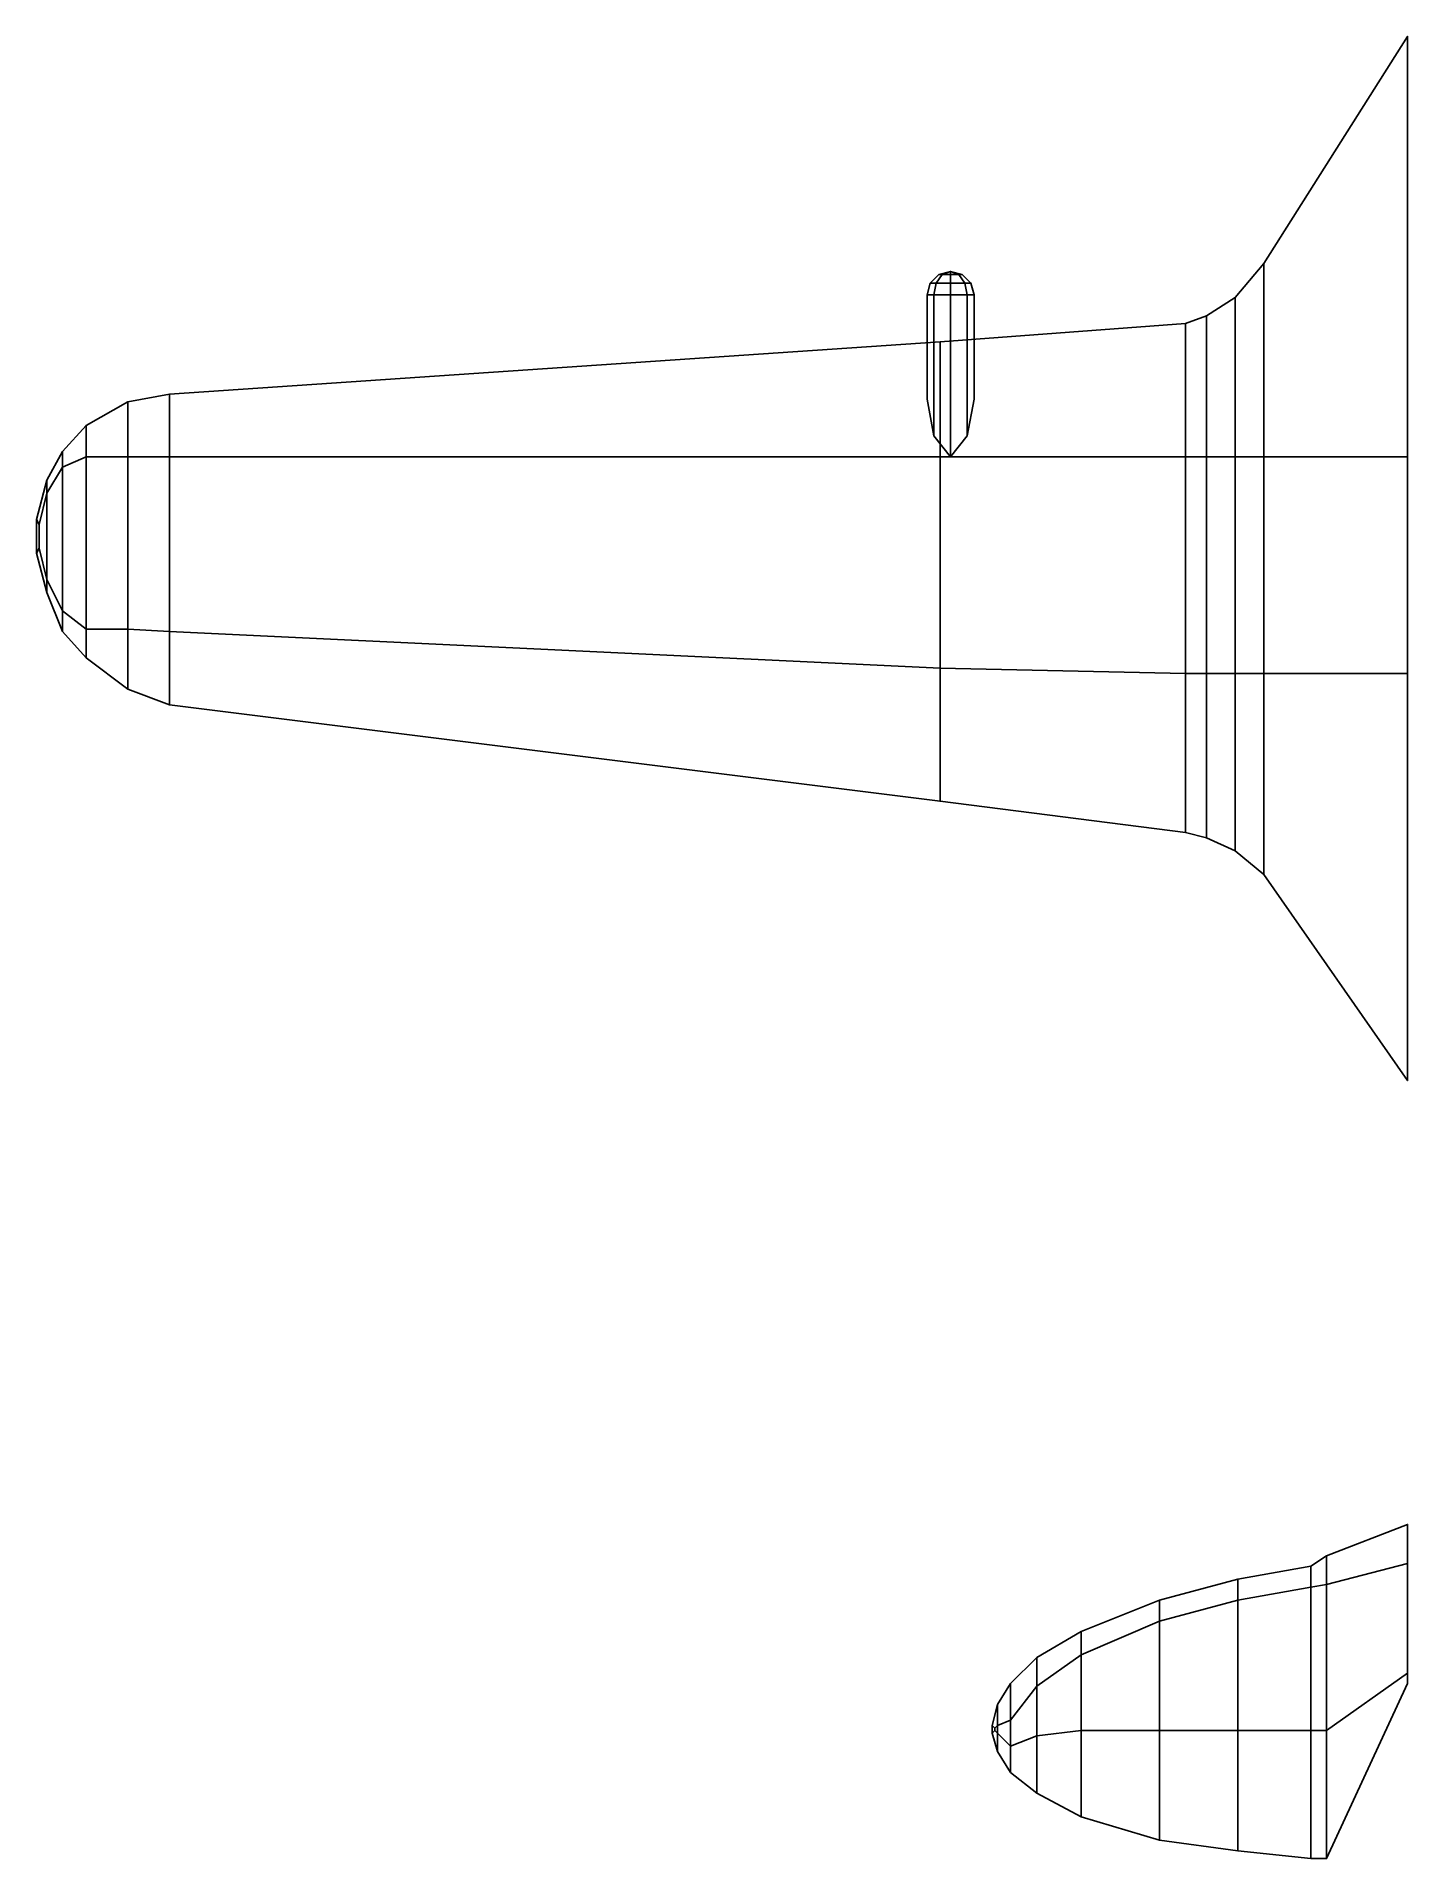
# Model space of a CAD drawing. Extents: x -5.25 to 0, y -3.67 to 3.31.
import ezdxf

# ---------------------------------------------------------------- set-up
doc = ezdxf.new("R2010")
doc.units = 0
doc.layers.add('WING1', color=5, linetype='CONTINUOUS')

msp = doc.modelspace()

# ---------------------------------------------------------------- linework, layer by layer
at = {"layer": 'WING1'}
for points in [[(-0.55, 1.7, -0.18), (0, 1.7, -0.08), (0, 3.31, -0.29), (-0.55, 2.44, -0.43)], [(-0.55, 2.44, -0.43), (0, 3.31, -0.29), (0, 1.7, -0.65), (-0.55, 1.7, -0.64)], [(-1.795, 2.3979, -0.31), (-1.8279, 2.365, -0.31), (-1.8051, 2.365, -0.2549), (-1.7818, 2.3979, -0.2782)], [(-1.7818, 2.3979, -0.3418), (-1.8051, 2.365, -0.3651), (-1.8279, 2.365, -0.31), (-1.795, 2.3979, -0.31)], [(-1.7818, 2.3979, -0.2782), (-1.8051, 2.365, -0.2549), (-1.75, 2.365, -0.2321), (-1.75, 2.3979, -0.265)], [(-1.75, 2.3979, -0.355), (-1.75, 2.365, -0.3879), (-1.8051, 2.365, -0.3651), (-1.7818, 2.3979, -0.3418)], [(-1.75, 2.41, -0.31), (-1.795, 2.3979, -0.31), (-1.7818, 2.3979, -0.2782), (-1.75, 2.41, -0.31)], [(-1.75, 2.41, -0.31), (-1.7818, 2.3979, -0.3418), (-1.795, 2.3979, -0.31), (-1.75, 2.41, -0.31)], [(-1.75, 2.41, -0.31), (-1.7818, 2.3979, -0.2782), (-1.75, 2.3979, -0.265), (-1.75, 2.41, -0.31)], [(-1.75, 2.41, -0.31), (-1.75, 2.3979, -0.355), (-1.7818, 2.3979, -0.3418), (-1.75, 2.41, -0.31)], [(-1.75, 2.41, -0.31), (-1.75, 2.3979, -0.265), (-1.7182, 2.3979, -0.2782), (-1.75, 2.41, -0.31)], [(-1.75, 2.41, -0.31), (-1.7182, 2.3979, -0.2782), (-1.705, 2.3979, -0.31), (-1.75, 2.41, -0.31)], [(-1.75, 2.41, -0.31), (-1.705, 2.3979, -0.31), (-1.7182, 2.3979, -0.3418), (-1.75, 2.41, -0.31)], [(-1.75, 2.41, -0.31), (-1.7182, 2.3979, -0.3418), (-1.75, 2.3979, -0.355), (-1.75, 2.41, -0.31)], [(-1.75, 2.3979, -0.265), (-1.75, 2.365, -0.2321), (-1.6949, 2.365, -0.2549), (-1.7182, 2.3979, -0.2782)], [(-1.7182, 2.3979, -0.3418), (-1.6949, 2.365, -0.3651), (-1.75, 2.365, -0.3879), (-1.75, 2.3979, -0.355)], [(-1.7182, 2.3979, -0.2782), (-1.6949, 2.365, -0.2549), (-1.6721, 2.365, -0.31), (-1.705, 2.3979, -0.31)], [(-1.705, 2.3979, -0.31), (-1.6721, 2.365, -0.31), (-1.6949, 2.365, -0.3651), (-1.7182, 2.3979, -0.3418)], [(-0.66, 1.7, -0.2), (-0.55, 1.7, -0.18), (-0.55, 2.44, -0.43), (-0.66, 2.31, -0.45)], [(-0.66, 2.31, -0.45), (-0.55, 2.44, -0.43), (-0.55, 1.7, -0.64), (-0.66, 1.7, -0.64)], [(-1.8279, 2.365, -0.31), (-1.84, 2.32, -0.31), (-1.8136, 2.32, -0.2464), (-1.8051, 2.365, -0.2549)], [(-1.8051, 2.365, -0.3651), (-1.8136, 2.32, -0.3736), (-1.84, 2.32, -0.31), (-1.8279, 2.365, -0.31)], [(-1.8136, 2.32, -0.2464), (-1.84, 2.32, -0.31), (-1.84, 1.92, -0.31), (-1.8136, 1.78, -0.2464)], [(-1.84, 2.32, -0.31), (-1.8136, 2.32, -0.3736), (-1.8136, 1.78, -0.3736), (-1.84, 1.92, -0.31)], [(-1.8051, 2.365, -0.2549), (-1.8136, 2.32, -0.2464), (-1.75, 2.32, -0.22), (-1.75, 2.365, -0.2321)], [(-1.75, 2.365, -0.3879), (-1.75, 2.32, -0.4), (-1.8136, 2.32, -0.3736), (-1.8051, 2.365, -0.3651)], [(-1.75, 2.32, -0.22), (-1.8136, 2.32, -0.2464), (-1.8136, 1.78, -0.2464), (-1.75, 1.7, -0.22)], [(-1.8136, 2.32, -0.3736), (-1.75, 2.32, -0.4), (-1.75, 1.7, -0.4), (-1.8136, 1.78, -0.3736)], [(-1.75, 2.365, -0.2321), (-1.75, 2.32, -0.22), (-1.6864, 2.32, -0.2464), (-1.6949, 2.365, -0.2549)], [(-1.6949, 2.365, -0.3651), (-1.6864, 2.32, -0.3736), (-1.75, 2.32, -0.4), (-1.75, 2.365, -0.3879)], [(-1.6864, 2.32, -0.2464), (-1.75, 2.32, -0.22), (-1.75, 1.7, -0.22), (-1.6864, 1.78, -0.2464)], [(-1.75, 2.32, -0.4), (-1.6864, 2.32, -0.3736), (-1.6864, 1.78, -0.3736), (-1.75, 1.7, -0.4)], [(-1.6949, 2.365, -0.2549), (-1.6864, 2.32, -0.2464), (-1.66, 2.32, -0.31), (-1.6721, 2.365, -0.31)], [(-1.6721, 2.365, -0.31), (-1.66, 2.32, -0.31), (-1.6864, 2.32, -0.3736), (-1.6949, 2.365, -0.3651)], [(-1.66, 2.32, -0.31), (-1.6864, 2.32, -0.2464), (-1.6864, 1.78, -0.2464), (-1.66, 1.92, -0.31)], [(-1.6864, 2.32, -0.3736), (-1.66, 2.32, -0.31), (-1.66, 1.92, -0.31), (-1.6864, 1.78, -0.3736)], [(-0.77, 1.7, -0.23), (-0.66, 1.7, -0.2), (-0.66, 2.31, -0.45), (-0.77, 2.24, -0.46)], [(-0.77, 2.24, -0.46), (-0.66, 2.31, -0.45), (-0.66, 1.7, -0.64), (-0.77, 1.7, -0.63)], [(-0.85, 1.7, -0.24), (-0.77, 1.7, -0.23), (-0.77, 2.24, -0.46), (-0.85, 2.21, -0.46)], [(-0.85, 2.21, -0.46), (-0.77, 2.24, -0.46), (-0.77, 1.7, -0.63), (-0.85, 1.7, -0.62)], [(-1.79, 1.7, -0.21), (-0.85, 1.7, -0.24), (-0.85, 2.21, -0.46), (-1.79, 2.14, -0.39)], [(-1.79, 2.14, -0.39), (-0.85, 2.21, -0.46), (-0.85, 1.7, -0.62), (-1.79, 1.7, -0.53)], [(-4.74, 1.7, -0.1), (-1.79, 1.7, -0.21), (-1.79, 2.14, -0.39), (-4.74, 1.94, -0.17)], [(-4.74, 1.94, -0.17), (-1.79, 2.14, -0.39), (-1.79, 1.7, -0.53), (-4.74, 1.7, -0.24)], [(-5.06, 1.7, -0.08), (-4.9, 1.7, -0.09), (-4.9, 1.91, -0.16), (-5.06, 1.82, -0.15)], [(-5.06, 1.82, -0.15), (-4.9, 1.91, -0.16), (-4.9, 1.7, -0.22), (-5.06, 1.7, -0.2)], [(-4.9, 1.7, -0.09), (-4.74, 1.7, -0.1), (-4.74, 1.94, -0.17), (-4.9, 1.91, -0.16)], [(-4.9, 1.91, -0.16), (-4.74, 1.94, -0.17), (-4.74, 1.7, -0.24), (-4.9, 1.7, -0.22)], [(-5.15, 1.66, -0.09), (-5.06, 1.7, -0.08), (-5.06, 1.82, -0.15), (-5.15, 1.72, -0.14)], [(-5.15, 1.72, -0.14), (-5.06, 1.82, -0.15), (-5.06, 1.7, -0.2), (-5.15, 1.66, -0.19)], [(-5.21, 1.56, -0.1), (-5.15, 1.66, -0.09), (-5.15, 1.72, -0.14), (-5.21, 1.61, -0.13)], [(-5.21, 1.61, -0.13), (-5.15, 1.72, -0.14), (-5.15, 1.66, -0.19), (-5.21, 1.56, -0.17)], [(-5.15, 1.11, -0.09), (-5.06, 1.04, -0.08), (-5.06, 1.7, -0.08), (-5.15, 1.66, -0.09)], [(-5.06, 1.7, -0.2), (-5.06, 1.04, -0.2), (-5.15, 1.11, -0.19), (-5.15, 1.66, -0.19)], [(-5.06, 1.04, -0.08), (-4.9, 1.04, -0.09), (-4.9, 1.7, -0.09), (-5.06, 1.7, -0.08)], [(-4.9, 1.7, -0.22), (-4.9, 1.04, -0.22), (-5.06, 1.04, -0.2), (-5.06, 1.7, -0.2)], [(-4.9, 1.04, -0.09), (-4.74, 1.03, -0.1), (-4.74, 1.7, -0.1), (-4.9, 1.7, -0.09)], [(-4.74, 1.7, -0.24), (-4.74, 1.03, -0.24), (-4.9, 1.04, -0.22), (-4.9, 1.7, -0.22)], [(-4.74, 1.03, -0.1), (-1.79, 0.89, -0.21), (-1.79, 1.7, -0.21), (-4.74, 1.7, -0.1)], [(-1.79, 1.7, -0.53), (-1.79, 0.89, -0.53), (-4.74, 1.03, -0.24), (-4.74, 1.7, -0.24)], [(-1.79, 0.89, -0.21), (-0.85, 0.87, -0.24), (-0.85, 1.7, -0.24), (-1.79, 1.7, -0.21)], [(-0.85, 1.7, -0.62), (-0.85, 0.87, -0.62), (-1.79, 0.89, -0.53), (-1.79, 1.7, -0.53)], [(-0.85, 0.87, -0.24), (-0.77, 0.87, -0.23), (-0.77, 1.7, -0.23), (-0.85, 1.7, -0.24)], [(-0.77, 1.7, -0.63), (-0.77, 0.87, -0.63), (-0.85, 0.87, -0.62), (-0.85, 1.7, -0.62)], [(-0.77, 0.87, -0.23), (-0.66, 0.87, -0.2), (-0.66, 1.7, -0.2), (-0.77, 1.7, -0.23)], [(-0.66, 1.7, -0.64), (-0.66, 0.87, -0.64), (-0.77, 0.87, -0.63), (-0.77, 1.7, -0.63)], [(-0.66, 0.87, -0.2), (-0.55, 0.87, -0.18), (-0.55, 1.7, -0.18), (-0.66, 1.7, -0.2)], [(-0.55, 1.7, -0.64), (-0.55, 0.87, -0.64), (-0.66, 0.87, -0.64), (-0.66, 1.7, -0.64)], [(-0.55, 0.87, -0.18), (0, 0.87, -0.08), (0, 1.7, -0.08), (-0.55, 1.7, -0.18)], [(0, 1.7, -0.65), (0, 0.87, -0.65), (-0.55, 0.87, -0.64), (-0.55, 1.7, -0.64)], [(-5.24, 1.44, -0.11), (-5.21, 1.56, -0.1), (-5.21, 1.61, -0.13), (-5.25, 1.46, -0.13)], [(-5.25, 1.46, -0.13), (-5.21, 1.61, -0.13), (-5.21, 1.56, -0.17), (-5.24, 1.44, -0.15)], [(-5.21, 1.23, -0.1), (-5.15, 1.11, -0.09), (-5.15, 1.66, -0.09), (-5.21, 1.56, -0.1)], [(-5.15, 1.66, -0.19), (-5.15, 1.11, -0.19), (-5.21, 1.23, -0.17), (-5.21, 1.56, -0.17)], [(-5.24, 1.35, -0.11), (-5.21, 1.23, -0.1), (-5.21, 1.56, -0.1), (-5.24, 1.44, -0.11)], [(-5.21, 1.56, -0.17), (-5.21, 1.23, -0.17), (-5.24, 1.35, -0.15), (-5.24, 1.44, -0.15)], [(-5.25, 1.46, -0.13), (-5.25, 1.33, -0.13), (-5.24, 1.35, -0.11), (-5.24, 1.44, -0.11)], [(-5.24, 1.44, -0.15), (-5.24, 1.35, -0.15), (-5.25, 1.33, -0.13), (-5.25, 1.46, -0.13)], [(-5.25, 1.33, -0.13), (-5.21, 1.18, -0.13), (-5.21, 1.23, -0.1), (-5.24, 1.35, -0.11)], [(-5.24, 1.35, -0.15), (-5.21, 1.23, -0.17), (-5.21, 1.18, -0.13), (-5.25, 1.33, -0.13)], [(-5.21, 1.18, -0.13), (-5.15, 1.03, -0.14), (-5.15, 1.11, -0.09), (-5.21, 1.23, -0.1)], [(-5.21, 1.23, -0.17), (-5.15, 1.11, -0.19), (-5.15, 1.03, -0.14), (-5.21, 1.18, -0.13)], [(-5.15, 1.03, -0.14), (-5.06, 0.93, -0.15), (-5.06, 1.04, -0.08), (-5.15, 1.11, -0.09)], [(-5.15, 1.11, -0.19), (-5.06, 1.04, -0.2), (-5.06, 0.93, -0.15), (-5.15, 1.03, -0.14)], [(-5.06, 0.93, -0.15), (-4.9, 0.81, -0.16), (-4.9, 1.04, -0.09), (-5.06, 1.04, -0.08)], [(-5.06, 1.04, -0.2), (-4.9, 1.04, -0.22), (-4.9, 0.81, -0.16), (-5.06, 0.93, -0.15)], [(-4.9, 0.81, -0.16), (-4.74, 0.75, -0.17), (-4.74, 1.03, -0.1), (-4.9, 1.04, -0.09)], [(-4.9, 1.04, -0.22), (-4.74, 1.03, -0.24), (-4.74, 0.75, -0.17), (-4.9, 0.81, -0.16)], [(-4.74, 0.75, -0.17), (-1.79, 0.38, -0.39), (-1.79, 0.89, -0.21), (-4.74, 1.03, -0.1)], [(-4.74, 1.03, -0.24), (-1.79, 0.89, -0.53), (-1.79, 0.38, -0.39), (-4.74, 0.75, -0.17)], [(-1.79, 0.38, -0.39), (-0.85, 0.26, -0.46), (-0.85, 0.87, -0.24), (-1.79, 0.89, -0.21)], [(-1.79, 0.89, -0.53), (-0.85, 0.87, -0.62), (-0.85, 0.26, -0.46), (-1.79, 0.38, -0.39)], [(-0.85, 0.26, -0.46), (-0.77, 0.24, -0.46), (-0.77, 0.87, -0.23), (-0.85, 0.87, -0.24)], [(-0.85, 0.87, -0.62), (-0.77, 0.87, -0.63), (-0.77, 0.24, -0.46), (-0.85, 0.26, -0.46)], [(-0.77, 0.24, -0.46), (-0.66, 0.19, -0.45), (-0.66, 0.87, -0.2), (-0.77, 0.87, -0.23)], [(-0.77, 0.87, -0.63), (-0.66, 0.87, -0.64), (-0.66, 0.19, -0.45), (-0.77, 0.24, -0.46)], [(-0.66, 0.19, -0.45), (-0.55, 0.1, -0.43), (-0.55, 0.87, -0.18), (-0.66, 0.87, -0.2)], [(-0.66, 0.87, -0.64), (-0.55, 0.87, -0.64), (-0.55, 0.1, -0.43), (-0.66, 0.19, -0.45)], [(-0.55, 0.1, -0.43), (0, -0.69, -0.29), (0, 0.87, -0.08), (-0.55, 0.87, -0.18)], [(-0.55, 0.87, -0.64), (0, 0.87, -0.65), (0, -0.69, -0.29), (-0.55, 0.1, -0.43)], [(-0.31, -2.62, 0.24), (0, -2.54, 0.24), (0, -2.39, 0.17), (-0.31, -2.51, 0.17)], [(-0.31, -2.51, 0.17), (0, -2.39, 0.17), (0, -2.54, 0.1), (-0.31, -2.62, 0.1)], [(-0.37, -2.63, 0.24), (-0.31, -2.62, 0.24), (-0.31, -2.51, 0.17), (-0.37, -2.55, 0.17)], [(-0.37, -2.55, 0.17), (-0.31, -2.51, 0.17), (-0.31, -2.62, 0.1), (-0.37, -2.63, 0.1)], [(-0.65, -2.68, 0.23), (-0.37, -2.63, 0.24), (-0.37, -2.55, 0.17), (-0.65, -2.6, 0.17)], [(-0.65, -2.6, 0.17), (-0.37, -2.55, 0.17), (-0.37, -2.63, 0.1), (-0.65, -2.68, 0.12)], [(-0.31, -3.18, 0.24), (0, -2.96, 0.24), (0, -2.54, 0.24), (-0.31, -2.62, 0.24)], [(0, -2.54, 0.1), (0, -2.96, 0.1), (-0.31, -3.18, 0.1), (-0.31, -2.62, 0.1)], [(-0.95, -2.76, 0.22), (-0.65, -2.68, 0.23), (-0.65, -2.6, 0.17), (-0.95, -2.68, 0.17)], [(-0.95, -2.68, 0.17), (-0.65, -2.6, 0.17), (-0.65, -2.68, 0.12), (-0.95, -2.76, 0.13)], [(-0.65, -3.18, 0.23), (-0.37, -3.18, 0.24), (-0.37, -2.63, 0.24), (-0.65, -2.68, 0.23)], [(-0.37, -2.63, 0.1), (-0.37, -3.18, 0.1), (-0.65, -3.18, 0.12), (-0.65, -2.68, 0.12)], [(-0.37, -3.18, 0.24), (-0.31, -3.18, 0.24), (-0.31, -2.62, 0.24), (-0.37, -2.63, 0.24)], [(-0.31, -2.62, 0.1), (-0.31, -3.18, 0.1), (-0.37, -3.18, 0.1), (-0.37, -2.63, 0.1)], [(-1.25, -2.89, 0.21), (-0.95, -2.76, 0.22), (-0.95, -2.68, 0.17), (-1.25, -2.8, 0.17)], [(-1.25, -2.8, 0.17), (-0.95, -2.68, 0.17), (-0.95, -2.76, 0.13), (-1.25, -2.89, 0.14)], [(-0.95, -3.18, 0.22), (-0.65, -3.18, 0.23), (-0.65, -2.68, 0.23), (-0.95, -2.76, 0.22)], [(-0.65, -2.68, 0.12), (-0.65, -3.18, 0.12), (-0.95, -3.18, 0.13), (-0.95, -2.76, 0.13)], [(-1.25, -3.18, 0.21), (-0.95, -3.18, 0.22), (-0.95, -2.76, 0.22), (-1.25, -2.89, 0.21)], [(-0.95, -2.76, 0.13), (-0.95, -3.18, 0.13), (-1.25, -3.18, 0.14), (-1.25, -2.89, 0.14)], [(-1.42, -3.01, 0.2), (-1.25, -2.89, 0.21), (-1.25, -2.8, 0.17), (-1.42, -2.9, 0.17)], [(-1.42, -2.9, 0.17), (-1.25, -2.8, 0.17), (-1.25, -2.89, 0.14), (-1.42, -3.01, 0.14)], [(-1.52, -3.14, 0.19), (-1.42, -3.01, 0.2), (-1.42, -2.9, 0.17), (-1.52, -3, 0.17)], [(-1.52, -3, 0.17), (-1.42, -2.9, 0.17), (-1.42, -3.01, 0.14), (-1.52, -3.14, 0.15)], [(-1.42, -3.2, 0.2), (-1.25, -3.18, 0.21), (-1.25, -2.89, 0.21), (-1.42, -3.01, 0.2)], [(-1.25, -2.89, 0.14), (-1.25, -3.18, 0.14), (-1.42, -3.2, 0.14), (-1.42, -3.01, 0.14)], [(-1.57, -3.16, 0.19), (-1.52, -3.14, 0.19), (-1.52, -3, 0.17), (-1.57, -3.08, 0.17)], [(-1.57, -3.08, 0.17), (-1.52, -3, 0.17), (-1.52, -3.14, 0.15), (-1.57, -3.16, 0.16)], [(-0.31, -3.67, 0.17), (0, -3, 0.17), (0, -2.96, 0.24), (-0.31, -3.18, 0.24)], [(-0.31, -3.18, 0.1), (0, -2.96, 0.1), (0, -3, 0.17), (-0.31, -3.67, 0.17)], [(-1.52, -3.24, 0.19), (-1.42, -3.2, 0.2), (-1.42, -3.01, 0.2), (-1.52, -3.14, 0.19)], [(-1.42, -3.01, 0.14), (-1.42, -3.2, 0.14), (-1.52, -3.24, 0.15), (-1.52, -3.14, 0.15)], [(-1.58, -3.17, 0.18), (-1.57, -3.16, 0.19), (-1.57, -3.08, 0.17), (-1.59, -3.16, 0.17)], [(-1.59, -3.16, 0.17), (-1.57, -3.08, 0.17), (-1.57, -3.16, 0.16), (-1.58, -3.17, 0.16)], [(-1.57, -3.19, 0.19), (-1.52, -3.24, 0.19), (-1.52, -3.14, 0.19), (-1.57, -3.16, 0.19)], [(-1.52, -3.14, 0.15), (-1.52, -3.24, 0.15), (-1.57, -3.19, 0.16), (-1.57, -3.16, 0.16)], [(-1.59, -3.16, 0.17), (-1.59, -3.19, 0.17), (-1.58, -3.18, 0.18), (-1.58, -3.17, 0.18)], [(-1.58, -3.17, 0.16), (-1.58, -3.18, 0.16), (-1.59, -3.19, 0.17), (-1.59, -3.16, 0.17)], [(-1.59, -3.19, 0.17), (-1.57, -3.26, 0.17), (-1.57, -3.19, 0.19), (-1.58, -3.18, 0.18)], [(-1.58, -3.18, 0.16), (-1.57, -3.19, 0.16), (-1.57, -3.26, 0.17), (-1.59, -3.19, 0.17)], [(-1.58, -3.18, 0.18), (-1.57, -3.19, 0.19), (-1.57, -3.16, 0.19), (-1.58, -3.17, 0.18)], [(-1.57, -3.16, 0.16), (-1.57, -3.19, 0.16), (-1.58, -3.18, 0.16), (-1.58, -3.17, 0.16)], [(-1.57, -3.26, 0.17), (-1.52, -3.34, 0.17), (-1.52, -3.24, 0.19), (-1.57, -3.19, 0.19)], [(-1.57, -3.19, 0.16), (-1.52, -3.24, 0.15), (-1.52, -3.34, 0.17), (-1.57, -3.26, 0.17)], [(-1.52, -3.34, 0.17), (-1.42, -3.42, 0.17), (-1.42, -3.2, 0.2), (-1.52, -3.24, 0.19)], [(-1.52, -3.24, 0.15), (-1.42, -3.2, 0.14), (-1.42, -3.42, 0.17), (-1.52, -3.34, 0.17)], [(-1.42, -3.42, 0.17), (-1.25, -3.51, 0.17), (-1.25, -3.18, 0.21), (-1.42, -3.2, 0.2)], [(-1.42, -3.2, 0.14), (-1.25, -3.18, 0.14), (-1.25, -3.51, 0.17), (-1.42, -3.42, 0.17)], [(-1.25, -3.51, 0.17), (-0.95, -3.6, 0.17), (-0.95, -3.18, 0.22), (-1.25, -3.18, 0.21)], [(-1.25, -3.18, 0.14), (-0.95, -3.18, 0.13), (-0.95, -3.6, 0.17), (-1.25, -3.51, 0.17)], [(-0.95, -3.6, 0.17), (-0.65, -3.64, 0.17), (-0.65, -3.18, 0.23), (-0.95, -3.18, 0.22)], [(-0.95, -3.18, 0.13), (-0.65, -3.18, 0.12), (-0.65, -3.64, 0.17), (-0.95, -3.6, 0.17)], [(-0.65, -3.64, 0.17), (-0.37, -3.67, 0.17), (-0.37, -3.18, 0.24), (-0.65, -3.18, 0.23)], [(-0.65, -3.18, 0.12), (-0.37, -3.18, 0.1), (-0.37, -3.67, 0.17), (-0.65, -3.64, 0.17)], [(-0.37, -3.67, 0.17), (-0.31, -3.67, 0.17), (-0.31, -3.18, 0.24), (-0.37, -3.18, 0.24)], [(-0.37, -3.18, 0.1), (-0.31, -3.18, 0.1), (-0.31, -3.67, 0.17), (-0.37, -3.67, 0.17)]]:
    msp.add_3dface(points, dxfattribs=at)

doc.saveas('drawing.dxf')
